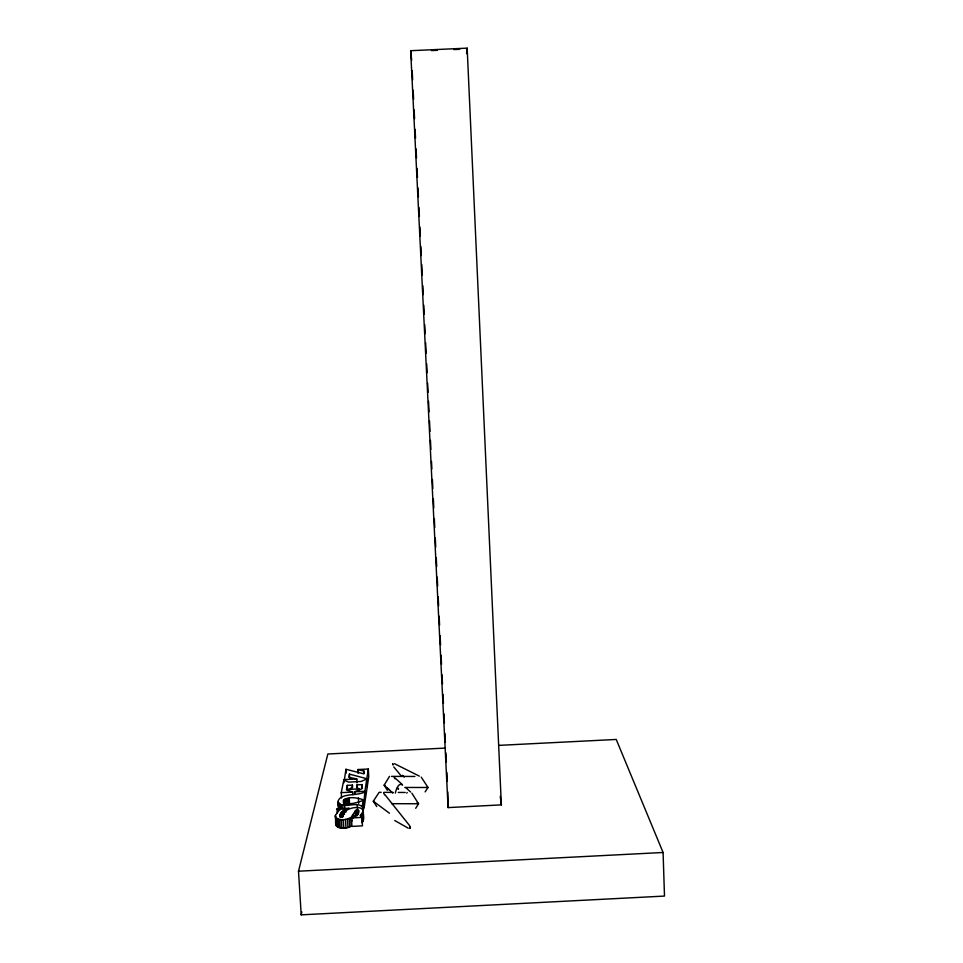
<?xml version="1.0" encoding="UTF-8"?>
<svg xmlns="http://www.w3.org/2000/svg" width="963" height="963" viewBox="0 0 963 963"><rect width="100%" height="100%" fill="white"/><g stroke="black" fill="none" stroke-linecap="round" stroke-linejoin="round"><path stroke-width="1.44" d="M410.142 828.132L410.274 827.337M393.109 764.67L392.784 763.984M410.262 827.879L410.021 827.145L409.997 828.132M410.045 827.963L409.949 827.121L409.925 828.048M392.832 764.67L392.868 763.924L392.952 764.646M409.865 827.289L410.13 828.084L409.961 827.241M337.243 813.013L337.002 808.872L349.244 808.246C345.597 809.402 339.325 811.604 340.228 816.407L342.912 816.516C342.07 805.766 371.706 803.708 360.15 815.529L361.992 817.418L362.473 825.857L351.94 826.398L351.459 817.948L358.152 813.254L358.802 810.882L357.141 809.931L355.672 810.461L350.845 817.647L351.326 826.085C345.705 829.781 332.68 829.348 336.135 819.778M335.834 824.773L335.401 815.36L339 810.557L337.002 808.872M338.687 808.8C332.777 790.491 356.575 797.232 364.821 791.863L362.979 815.143M466.574 53.627L467.163 48.15L410.659 50.702L448.084 807.596L501.35 804.875L467.163 48.15M364.05 808.005L365.266 799.892L364.905 791.261L366.795 778.959L361.077 781.475L348.678 782.112L343.779 780.126L341.239 792.645L341.552 798.002M365.362 799.29L367.24 786.783L366.795 778.959M361.534 814.337L362.016 822.739C366.337 816.263 360.114 807.451 363.533 800.229C335.557 811.448 338.519 791.357 363.593 799.844M368.323 769.016L368.757 776.672L367.276 786.554L366.831 778.73L368.323 769.016L357.875 769.545L358.092 773.373M357.875 769.545L364.026 771.098L363.593 773.77L345.97 769.293L343.923 782.726M359.223 791.574L359.067 788.914L356.623 787.301L357.032 784.869L362.124 784.604L361.402 789.058L354.697 791.779L354.841 794.451M352.855 794.74L352.711 792.068L346.415 789.816L347.27 785.363L352.434 785.098L351.989 787.541L348.462 789.443L359.067 788.914M366.831 778.73L349.449 774.108L348.835 777.285L356.816 778.971L357.044 782.883M499.075 745.362L616.224 739.452L663.086 852.484L664.494 896.072L301.202 914.85L301.864 911.949M301.202 914.85L298.506 871.202L327.841 754.005L445.002 748.095M389.63 790.19L387.006 787.758L392.844 793.103M338.844 809.016L339.241 807.849M395.372 793.091C395.853 789.552 399.007 781.643 402.618 785.146M406.795 793.139L407.205 792.489M415.703 808.318L418.52 803.756L411.887 793.199M425.128 791.875L428.017 787.493L421.228 777.117M379.145 792.332L373.307 801.216L376.726 806.573M389.509 776.383L384.153 785.134L387.307 790.298M335.341 816.371C338.037 821.728 346.415 819.718 350.845 817.647M298.506 871.202L663.086 852.484M343.875 779.621L356.816 778.971M354.697 791.779L364.905 791.261M341.239 792.645L352.711 792.068M362.509 806.874C356.009 800.686 343.081 809.979 338.29 801.986M351.459 817.948L361.992 817.418M431.472 50.594L437.431 50.317M453.814 49.582L459.772 49.306M384.743 785.182L384.141 785.182L386.994 787.806M373.933 801.216L373.307 801.216L389.437 813.217M404.773 787.457L428.017 787.493L427.331 787.024M391.484 776.383L414.884 776.455M391.592 803.684L418.52 803.756L417.196 802.564M379.771 792.332L381.167 792.344M383.864 792.356L393.181 792.405M398.285 792.441L405.23 792.477M394.505 763.707L419.338 776.13M408.276 828.204L394.746 820.524M398.538 788.817L397.418 787.963L398.441 789.431M395.167 778.116L402.233 784.472M410.575 791.983L406.037 787.903M402.558 775.311L404.267 777.093M362.557 817.322L363.195 818.044M401.511 776.298L393.771 766.909M385.272 795.113L409.732 825.797M393.963 777.009L395.035 778.778M383.623 793.067L384.646 794.872M500.266 796.389L501.35 804.875M410.659 50.702L411.683 60.2M352.434 785.098L352.578 787.734M353.228 815.035L353.385 817.84M349.449 774.108L349.665 777.972M351.7 817.009L351.94 821.222M349.232 798.375L349.545 803.792M349.256 818.43L349.738 826.88M347.27 785.363L347.583 790.635M347.848 798.483L348.161 803.9M345.97 769.293L346.186 773.12M346.656 798.64L346.969 804.069M347.462 819.032L347.956 827.482M345.657 798.869L345.97 804.286M345.693 809.522L345.849 812.291M344.838 799.158L345.079 803.226M344.61 805.224L344.85 809.341M345.488 819.429L345.97 827.891M344.2 799.507L344.429 803.575M343.695 799.94L343.935 804.009M344.188 810.268L344.429 814.433M343.346 800.446L343.502 803.166M342.72 805.104L342.948 809.221M342.876 811.099L343.201 816.66M343.31 819.645L343.803 828.108M341.793 811.99L342.118 817.551M341.155 804.815L341.396 808.92M340.95 812.916L341.191 817.093M341.396 819.657L341.889 828.12M339.951 804.358L340.264 809.835M340.372 813.867L340.529 816.648M340.047 814.842L340.204 817.647M339.072 803.732L339.385 809.209M339.722 819.501L340.216 827.963M338.519 802.949L338.916 809.775M338.29 819.176L338.783 827.626M337.098 818.682L337.592 827.121M336.195 818.032L336.677 826.471M335.401 815.36L336.099 825.688M364.026 771.098L364.17 773.662M362.124 784.604L362.341 788.565M363.039 810.557L363.52 819.874M362.786 812.495L363.256 820.861M362.281 813.434L362.75 821.812M358.356 797.906L358.657 803.335M357.032 784.869L357.261 788.817M358.525 810.328L358.681 813.097M357.971 810.003L358.212 814.168M357.586 809.943L357.827 814.096M357.237 804.659L357.478 808.776M357.141 809.931L357.454 815.48M356.695 809.979L357.02 815.529M356.31 810.088L356.623 815.637M355.672 810.461L355.997 816.01M355.13 811.135L355.443 816.684M412.2 70.708L412.646 79.724M413.163 90.245L413.609 99.261M414.126 109.782L414.572 118.798M415.101 129.319L415.547 138.335M416.064 148.856L416.51 157.872M417.027 168.393L417.473 177.409M417.99 187.917L418.436 196.934M418.953 207.454L419.399 216.47M419.916 226.991L420.362 236.007M420.879 246.528L421.325 255.544M421.77 264.56L422.3 275.081M422.817 285.602L423.263 294.618M423.78 305.139L424.226 314.155M424.743 324.663L425.189 333.68M425.634 342.696L426.152 353.216M426.669 363.737L427.115 372.753M427.644 383.274L428.09 392.29M428.535 401.306L429.053 411.827M429.498 420.843L430.016 431.364M430.461 440.38L430.906 449.396M431.496 461.409L431.869 468.933M432.387 479.442L432.832 488.458M433.35 498.978L433.795 507.995M434.325 518.515L434.77 527.531M435.288 538.052L435.733 547.068M436.251 557.589L436.696 566.605M437.214 577.126L437.659 586.142M438.177 596.663L438.622 605.679M439.14 616.188L439.585 625.204M440.115 635.724L440.56 644.741M441.078 655.261L441.523 664.277M442.041 674.798L442.486 683.814M443.004 694.335L443.449 703.351M443.967 713.872L444.412 722.888M444.93 733.409L445.375 742.425M445.905 752.934L446.351 761.95M446.868 772.47L447.314 781.487M447.783 791.935L448.084 807.596"/></g></svg>
